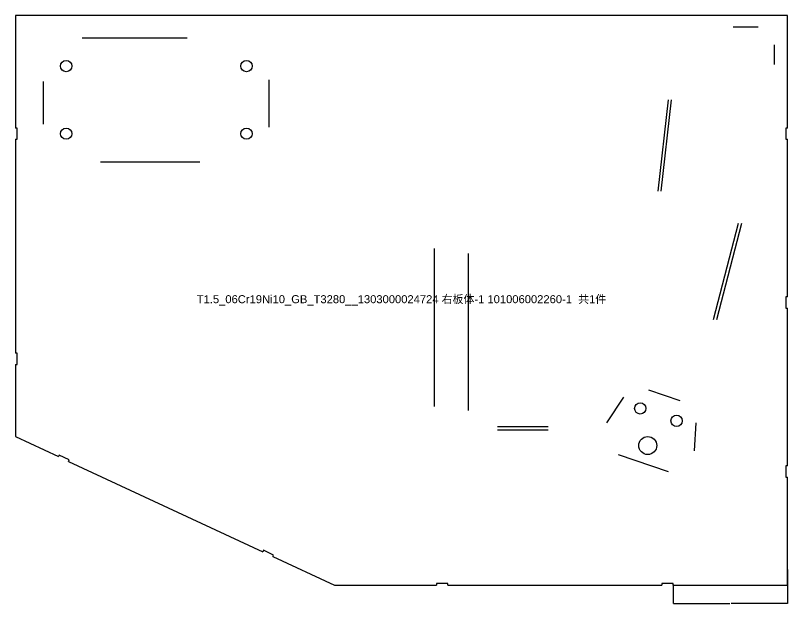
# Model space of a CAD drawing. Extents: x -16 to 22649, y -4599 to 814.
# Drawn here: x 145 to 830, y -713 to -191 of the extents above; entities that cross this region are included whole.
import ezdxf

# ---------------------------------------------------------------- set-up
doc = ezdxf.new("R2010")
doc.units = 0
doc.header["$MEASUREMENT"] = 0
doc.linetypes.add('CENTERX2', pattern=[20.32, 12.7, -2.54, 2.54, -2.54])
doc.layers.get('0').update_dxf_attribs({"linetype": 'CONTINUOUS'})
doc.layers.get('DEFPOINTS').update_dxf_attribs({"linetype": 'CONTINUOUS'})
for name, color, linetype in [('1', 6, 'CENTERX2'), ('S1', 7, 'CONTINUOUS'), ('SLD-0', 7, 'CONTINUOUS')]:
    doc.layers.add(name, color=color, linetype=linetype)
doc.styles.get("Standard").update_dxf_attribs({"font": 'arial.ttf'})
doc.dimstyles.get("Standard").update_dxf_attribs({"dimtxt": 0.18, "dimasz": 0.18, "dimexe": 0.18, "dimexo": 0.0625, "dimgap": 0.09, "dimtad": 0, "dimtih": 1, "dimtoh": 1, "dimdec": 4, "dimzin": 0, "dimtxsty": 'STANDARD', "dimcen": 0.09, "dimazin": 3, "dimtfac": 1, "dimtdec": 4, "dimtofl": 0, "dimtmove": 0, "dimatfit": 3, "dimtolj": 1, "dimtzin": 0})

# ---------------------------------------------------------------- blocks, each defined once
blk = doc.blocks.new('1303000024724_右板体-1_101006')
at = {"layer": '1', "color": 6, "linetype": 'CONTINUOUS'}
for p, q in [((636.8, -10), (658.89, -10)), ((636.8, -10), (658.89, -10)), ((59.12, -20), (152.48, -20)), ((59.12, -20), (152.48, -20)), ((673.5, -43.56), (673.5, -26.06)), ((673.5, -43.56), (673.5, -26.06)), ((25, -96.43), (25, -58.72)), ((25, -96.43), (25, -58.72)), ((225, -99.33), (225, -57.27)), ((225, -99.33), (225, -57.27)), ((579.09, -75.08), (569.85, -156.18)), ((579.09, -75.08), (569.85, -156.18)), ((572.86, -156.18), (582.1, -75.08)), ((572.86, -156.18), (582.1, -75.08)), ((75.59, -130), (163.62, -130)), ((75.59, -130), (163.62, -130)), ((619.19, -270.02), (641.45, -184.54)), ((619.19, -270.02), (641.45, -184.54)), ((622.29, -270.02), (644.55, -184.54)), ((622.29, -270.02), (644.55, -184.54)), ((371.8, -347.21), (371.8, -207)), ((371.8, -347.21), (371.8, -207)), ((401.8, -350.83), (401.8, -211.39)), ((401.8, -350.83), (401.8, -211.39)), ((561.76, -332.5), (589.56, -342.02)), ((561.76, -332.5), (589.56, -342.02)), ((524.6, -361.65), (539.75, -339.09)), ((524.6, -361.65), (539.75, -339.09)), ((602.33, -386.49), (604.03, -361.65)), ((602.33, -386.49), (604.03, -361.65)), ((427.69, -365), (472.65, -365)), ((427.69, -365), (472.65, -365)), ((427.69, -368), (472.65, -368)), ((427.69, -368), (472.65, -368)), ((534.85, -389.88), (579.09, -405.02)), ((534.85, -389.88), (579.09, -405.02))]:
    blk.add_line(p, q, dxfattribs=at)
at = {"layer": 'SLD-0', "linetype": 'CONTINUOUS'}
for p, q in [((0, 0), (0, -100)), ((685, 0), (0, 0)), ((685, -100), (685, 0)), ((1.5, -100), (0, -100)), ((1.5, -110), (1.5, -100)), ((685, -100), (683.5, -100)), ((683.5, -100), (683.5, -110)), ((0, -110), (1.5, -110)), ((0, -110), (0, -300)), ((683.5, -110), (685, -110)), ((685, -250), (685, -110)), ((685, -250), (683.5, -250)), ((683.5, -250), (683.5, -260)), ((683.5, -260), (685, -260)), ((685, -400), (685, -260)), ((1.5, -300), (0, -300)), ((1.5, -310), (1.5, -300)), ((0, -310), (0, -374)), ((0, -310), (1.5, -310)), ((0, -374), (38.09, -391.76)), ((38.73, -390.4), (38.09, -391.76)), ((47.79, -394.63), (38.73, -390.4)), ((47.16, -395.99), (47.79, -394.63)), ((47.16, -395.99), (219.36, -476.28)), ((685, -400), (683.5, -400)), ((683.5, -400), (683.5, -410)), ((683.5, -410), (685, -410)), ((685, -506), (685, -410)), ((219.99, -474.92), (219.36, -476.28)), ((229.06, -479.15), (219.99, -474.92)), ((228.42, -480.51), (229.06, -479.15)), ((228.42, -480.51), (283.1, -506)), ((283.1, -506), (373.5, -506)), ((383.5, -504.5), (373.5, -504.5)), ((373.5, -504.5), (373.5, -506)), ((383.5, -506), (383.5, -504.5)), ((383.5, -506), (573.5, -506)), ((583.5, -504.5), (573.5, -504.5)), ((573.5, -504.5), (573.5, -506)), ((583.5, -506), (583.5, -504.5)), ((583.5, -506), (685, -506))]:
    blk.add_line(p, q, dxfattribs=at)
for centre, radius in [((45, -45), 5), ((205, -45), 5), ((45, -105), 5), ((205, -105), 5), ((554.3, -349), 5), ((586.5, -360), 5), ((561, -381.9), 8)]:
    blk.add_circle(centre, radius, dxfattribs=at)
at = {"layer": 'S1', "color": 3, "insert": (342.5, -253), "char_height": 7.1, "attachment_point": 5}
blk.add_mtext('T1.5_06Cr19Ni10_GB_T3280__1303000024724 {\\fSimSun|b0|i0|c134|p2;右板体}-1 101006002260-1  {\\fSimSun|b0|i0|c134|p2;共}1{\\fSimSun|b0|i0|c134|p2;件}', dxfattribs=at)
blk = doc.blocks.new('*D110')
at = {"color": 0, "linetype": 'BYBLOCK'}
for p, q in [((830.48, -682.79), (830.48, -713.04)), ((728.98, -696.1), (728.98, -713.04)), ((729.16, -712.86), (779.14, -712.86)), ((830.3, -712.86), (780.33, -712.86))]:
    blk.add_line(p, q, dxfattribs=at)
at = {"color": 0}
for points in [[(729.16, -712.83), (729.16, -712.89), (728.98, -712.86)], [(830.3, -712.83), (830.3, -712.89), (830.48, -712.86)]]:
    blk.add_solid(points, dxfattribs=at)
at = {"layer": 'DEFPOINTS', "color": 0}
for p in [(830.48, -682.73), (728.98, -696.04), (830.48, -712.86)]:
    blk.add_point(p, dxfattribs=at)
at = {"color": 0, "insert": (779.73, -712.86), "char_height": 0.18, "attachment_point": 5}
blk.add_mtext('\\A1;101.5000', dxfattribs=at)

msp = doc.modelspace()

# ---------------------------------------------------------------- block references
msp.add_blockref('1303000024724_右板体-1_101006', (145.48194, -190.79194))

# ---------------------------------------------------------------- dimensions: what is measured, and where the dimension line sits
at = {"color": 1}
dim = msp.add_linear_dim(base=(830.48194, -712.86099), p1=(728.98194, -696.04194), p2=(830.48194, -682.72784), dimstyle='STANDARD', dxfattribs=at)
dim.commit()
dim.dimension.update_dxf_attribs({"geometry": '*D110', "text_midpoint": (779.73194, -712.86099)})

doc.saveas('drawing.dxf')
